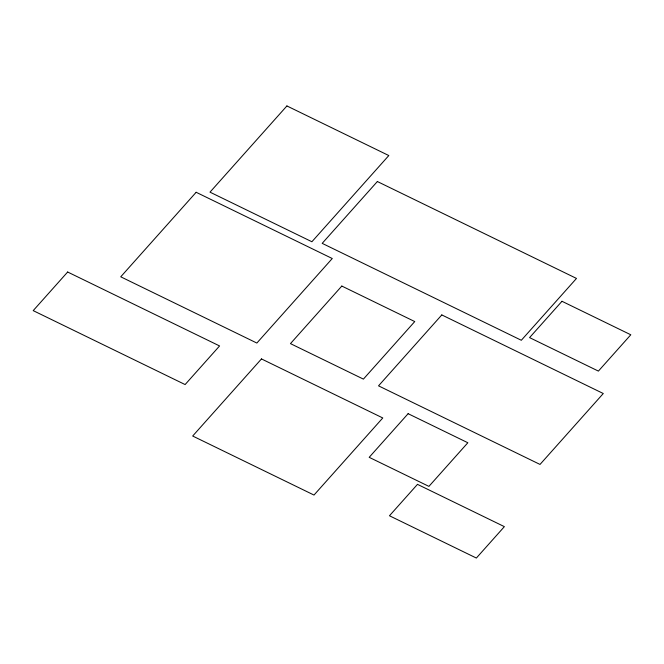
<?xml version="1.0" encoding="UTF-8"?>
<svg xmlns="http://www.w3.org/2000/svg" width="664" height="664" viewBox="0 0 664 664"><rect width="100%" height="100%" fill="white"/><g stroke="black" fill="none" stroke-linecap="round" stroke-linejoin="round"><path stroke-width="1" d="M67.653 272.016L33.2 310.627L185.115 384.564L219.577 345.944L67.653 272.016M196.154 192.278L120.74 276.805L256.852 343.047L332.266 258.52L196.154 192.278M286.906 105.95L209.998 192.153L311.897 241.746L388.813 155.542L286.906 105.95M377.359 181.529L322.189 243.356L521.323 340.267L576.493 278.432L377.359 181.529M261.475 358.925L192.684 436.024L313.997 495.054L382.779 417.955L261.475 358.925M341.811 286.059L290.458 343.62L363.399 379.111L414.751 321.559L341.811 286.059M441.801 314.927L378.53 385.842L540.015 464.435L603.285 393.52L441.801 314.927M408.119 413.689L369.192 457.322L428.919 486.38L467.846 442.755L408.119 413.689M561.976 301.29L529.573 337.611L598.397 371.101L630.8 334.781L561.976 301.29M417.482 484.355L389.461 515.762L476.354 558.05L504.374 526.643L417.482 484.355"/></g></svg>
